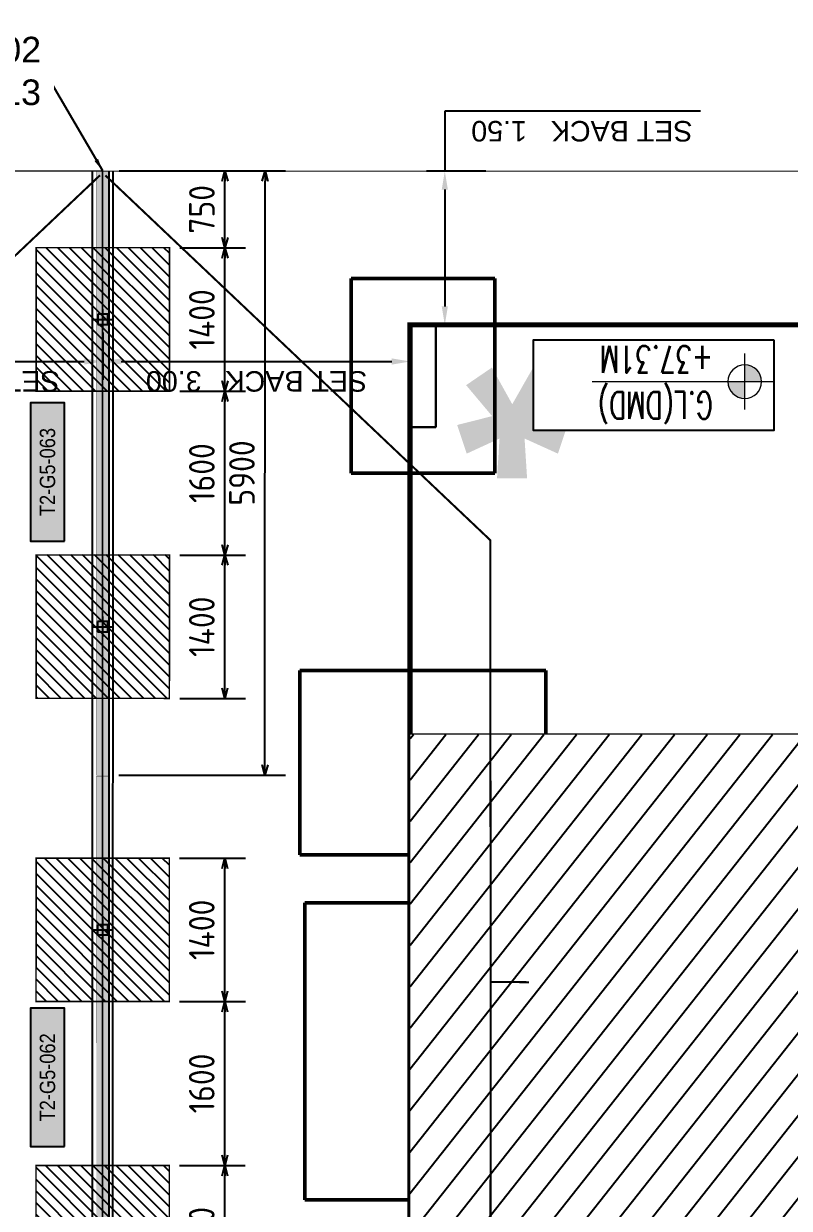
# Model space of a CAD drawing. Header units: centimetres. Extents: x -6122352 to 4157695, y -1694241 to 1947892.
# Drawn here: x 200890 to 208358, y -160911 to -149346 of the extents above; entities that cross this region are included whole.
import ezdxf
from ezdxf.enums import TextEntityAlignment as Align
from ezdxf.xclip import XClip

# ---------------------------------------------------------------- set-up
doc = ezdxf.new("R2010")
doc.units = ezdxf.units.CM
doc.header["$MEASUREMENT"] = 0
doc.header["$XCLIPFRAME"] = 2
doc.header["$PDMODE"] = 66
doc.header["$PDSIZE"] = 100
for name, pattern in [('DASHED2', [0.375, 0.25, -0.125]), ('XR-AR-END-SETTING OUT PLAN$0$23261-XR-AR-SI-GF$0$HIDDEN', [0.375, 0.25, -0.125]), ('XR-AR-END-SETTING OUT PLAN$0$23585-XR-AR-END-GROUND FLOOR$0$23261-XR-AR-SI-GF$0$HIDDEN', [0.375, 0.25, -0.125]), ('XR-AR-END-SETTING OUT PLAN$0$23585-XR-AR-END-GROUND FLOOR$0$945-4P-1-101-GROUND FLOOR PLAN$0$XR-MIDDLE-GROUND FLOOR PLAN$0$HIDDEN2', [0.1875, 0.125, -0.0625]), ('XR-AR-END-SETTING OUT PLAN$0$23585-XR-AR-END-GROUND FLOOR$0$XR-END-GROUND FLOOR PLAN$0$HIDDEN2', [0.1875, 0.125, -0.0625])]:
    doc.linetypes.add(name, pattern=pattern)
for name, color, linetype in [('00-MI-DIM', 7, 'Continuous'), ('23585-XR-AR-BOUNDARY WALLS AND SETBACKS$0$setback', 7, 'XR-AR-END-SETTING OUT PLAN$0$23261-XR-AR-SI-GF$0$HIDDEN'), ('@MI-FOOTINGS', 7, 'Continuous'), ('@MI-MEP', 7, 'Continuous'), ('@MI-REF LAYER', 7, 'Continuous'), ('@MI-TYPE-02', 6, 'Continuous'), ('B_TH_6', 7, 'Continuous'), ('PANEL-TAGS', 7, 'Continuous'), ('XR-AR-END-SETTING OUT PLAN$0$23585-XR-AR-END-GROUND FLOOR$0$A-Flor-Strs', 1, 'Continuous'), ('XREF1$0$S-LEVELS', 2, 'Continuous'), ('XREF1$0$TYPICAL NEW PROFILE', 3, 'Continuous')]:
    doc.layers.add(name, color=color, linetype=linetype)
doc.layers.add('08-Compound Wall-2', color=6, linetype='Continuous', lineweight=25, true_color=0xff00ff)
doc.layers.add('23585-XR-AR-DAMAC PLOT LIMITS$0$1-End units', color=7, linetype='Continuous', lineweight=5, true_color=0xf8991e)
for name, color, linetype, lineweight in [('@ Foundations', 4, 'DASHED2', 50), ('A-ANNO-TEXT', 3, 'Continuous', 25), ('Text Coordinate', 7, 'Continuous', 15), ('XR-AR-END-SETTING OUT PLAN$0$23585-XR-AR-END-GROUND FLOOR$0$A-DOOR-FULL', 1, 'Continuous', 9), ('XR-AR-END-SETTING OUT PLAN$0$23585-XR-AR-END-GROUND FLOOR$0$A-FLOR-OVHD', 9, 'XR-AR-END-SETTING OUT PLAN$0$23585-XR-AR-END-GROUND FLOOR$0$23261-XR-AR-SI-GF$0$HIDDEN', 15), ('XR-AR-END-SETTING OUT PLAN$0$23585-XR-AR-END-GROUND FLOOR$0$A-GLAZ-SILL', 8, 'Continuous', 5), ('XR-AR-END-SETTING OUT PLAN$0$23585-XR-AR-END-GROUND FLOOR$0$A-GLAZ-WNDO', 232, 'Continuous', 9), ('XR-AR-END-SETTING OUT PLAN$0$23585-XR-AR-END-GROUND FLOOR$0$A-WALL', 7, 'Continuous', 30), ('XR-AR-END-SETTING OUT PLAN$0$23585-XR-AR-END-GROUND FLOOR$0$S-COLS', 51, 'Continuous', 40), ('XR-AR-END-SETTING OUT PLAN$0$23585-XR-AR-END-GROUND FLOOR$0$S-COLS-PATT', 8, 'Continuous', 5), ('XREF1$0$36-TAGLVL', 23, 'Continuous', 9)]:
    doc.layers.add(name, color=color, linetype=linetype, lineweight=lineweight)
doc.styles.add('Arial', font='arialbd.ttf')
doc.styles.add('PANELTAG_STYLE', font='arial.ttf')
doc.styles.add('Schueco-BEMSTIL', font='isocpeur.ttf', dxfattribs={"width": 0.9})
doc.styles.get("Standard").update_dxf_attribs({"font": 'arial.ttf'})
doc.styles.add('TITLE', font='arial.ttf')
doc.styles.add('XREF1$0$DLT_TEXT', font='romans.shx', dxfattribs={"width": 0.7})
doc.dimstyles.new('MI- JWC-TXT-2.5 MM', dxfattribs={"dimscale": 1.5, "dimtxt": 2.5, "dimasz": 1, "dimexe": 2, "dimexo": 1, "dimgap": 1, "dimtad": 1, "dimdec": 0, "dimdsep": 46, "dimtxsty": 'Schueco-BEMSTIL', "dimblk": 'OPEN30', "dimcen": 0, "dimdle": 2, "dimclrd": 140, "dimclre": 8, "dimclrt": 40, "dimadec": 0, "dimazin": 2, "dimtfac": 1, "dimtdec": 0, "dimtix": 1, "dimtmove": 2, "dimatfit": 3, "dimldrblk": 'OPEN', "dimfxl": 2, "dimlwd": -1, "dimlwe": -1, "dimarcsym": 0})
doc.dimstyles.get("Standard").update_dxf_attribs({"dimtxt": 5, "dimasz": 0.5, "dimexe": 0.18, "dimexo": 0.0625, "dimgap": 0.09, "dimtad": 0, "dimtih": 1, "dimtoh": 1, "dimdec": 0, "dimzin": 0, "dimdsep": 46, "dimtxsty": 'Standard', "dimcen": 0.09, "dimadec": 0, "dimazin": 0, "dimtfac": 1, "dimtdec": 0, "dimtofl": 0, "dimtmove": 0, "dimatfit": 3, "dimfxl": 1, "dimtolj": 1, "dimtzin": 0, "dimarcsym": 0})

# ---------------------------------------------------------------- blocks, each defined once
blk = doc.blocks.new('23585-XR-AR-BOUNDARY WALLS AND SETBACKS')
at = {"layer": '08-Compound Wall-2'}
for points in [[(496639.169, 2768943.787), (496656.79, 2768927.64)], [(496639.034, 2768943.639), (496656.655, 2768927.493)]]:
    blk.add_lwpolyline(points, dxfattribs=at)
at = {"layer": '23585-XR-AR-BOUNDARY WALLS AND SETBACKS$0$setback', "ltscale": 40, "const_width": 0.05}
blk.add_lwpolyline([(496642.234, 2768944.911), (496656.611, 2768931.738), (496660.766, 2768936.272), (496664.82, 2768940.696), (496668.873, 2768945.12), (496672.926, 2768949.543), (496676.98, 2768953.967), (496681.033, 2768958.391), (496685.087, 2768962.815), (496689.24, 2768967.348), (496674.862, 2768980.521), (496670.709, 2768975.988), (496666.656, 2768971.565), (496662.602, 2768967.141), (496658.549, 2768962.717), (496654.496, 2768958.293), (496650.442, 2768953.87), (496646.389, 2768949.446), (496642.234, 2768944.911)], dxfattribs=at)
blk = doc.blocks.new('A$C9d9485f6')
at = {"layer": 'A-ANNO-TEXT', "rotation": 312.4881850805905}
blk.add_blockref('23585-XR-AR-BOUNDARY WALLS AND SETBACKS', (-2377088.535, -1504219.252), dxfattribs=at)
blk = doc.blocks.new('23585-XR-AR-DAMAC PLOT LIMITS')
at = {"layer": '23585-XR-AR-DAMAC PLOT LIMITS$0$1-End units', "color": 251, "true_color": 0x636466}
for points in [[(496656.797, 2768927.499), (496639.101, 2768943.713), (496645.283, 2768950.459), (496662.978, 2768934.246)], [(496650.615, 2768920.753), (496632.92, 2768936.966), (496639.101, 2768943.713), (496656.797, 2768927.499)]]:
    blk.add_lwpolyline(points, close=True, dxfattribs=at)
blk = doc.blocks.new('A$Cf093b529')
at = {"layer": 'A-ANNO-TEXT'}
blk.add_blockref('23585-XR-AR-DAMAC PLOT LIMITS', (-495391.99, -2768603.442), dxfattribs=at)
blk = doc.blocks.new('A$C62ac5cd4')
at = {"color": 1, "true_color": 0xeb0000, "const_width": 0.008}
blk.add_lwpolyline([(54.298, -24), (45.148, -24), (39.148, -24), (33.148, -24), (27.148, -24), (21.148, -24), (15.148, -24), (9.148, -24), (0.001, -24), (0, 0), (9.148, 0), (15.148, 0), (21.148, 0), (27.148, 0), (33.148, 0), (39.148, 0), (45.148, 0), (54.298, 0)], close=True, dxfattribs=at)
blk = doc.blocks.new('A$C711b571c')
at = {"color": 1, "true_color": 0xeb0000, "const_width": 0.008}
blk.add_lwpolyline([(54.302, 0), (54.303, -24), (45.15, -24), (39.15, -24), (33.15, -24), (27.15, -24), (21.15, -24), (15.15, -24), (9.15, -24), (0, -24), (0, 0), (9.15, 0), (15.15, 0), (21.15, 0), (27.15, 0), (33.15, 0), (39.15, 0), (45.15, 0)], close=True, dxfattribs=at)
blk = doc.blocks.new('*U35')
for points in [[(91, 0), (41, 0), (41, 1021), (91, 1021)], [(0, 0), (38, 0), (38, -50), (50, -50), (50, -250), (0, -250)], [(1100, 0), (1062, 0), (1062, -50), (1050, -50), (1050, -250), (1100, -250)]]:
    blk.add_lwpolyline(points, close=True)
at = {"color": 8, "linetype": 'XR-AR-END-SETTING OUT PLAN$0$23585-XR-AR-END-GROUND FLOOR$0$XR-END-GROUND FLOOR PLAN$0$HIDDEN2'}
blk.add_arc((41, 0), 1021, 0, 90, dxfattribs=at)
at = {"layer": 'XR-AR-END-SETTING OUT PLAN$0$23585-XR-AR-END-GROUND FLOOR$0$A-GLAZ-SILL', "linetype": 'XR-AR-END-SETTING OUT PLAN$0$23585-XR-AR-END-GROUND FLOOR$0$945-4P-1-101-GROUND FLOOR PLAN$0$XR-MIDDLE-GROUND FLOOR PLAN$0$HIDDEN2', "ltscale": 3}
blk.add_lwpolyline([(0, 0), (1100, 0), (1100, -250), (0, -250)], close=True, dxfattribs=at)
blk = doc.blocks.new('*U37')
for points in [[(91, 0), (41, 0), (41, 1021), (91, 1021)], [(0, 0), (38, 0), (38, -50), (50, -50), (50, -110), (0, -110)], [(1100, 0), (1062, 0), (1062, -50), (1050, -50), (1050, -110), (1100, -110)]]:
    blk.add_lwpolyline(points, close=True)
at = {"color": 8, "linetype": 'XR-AR-END-SETTING OUT PLAN$0$23585-XR-AR-END-GROUND FLOOR$0$XR-END-GROUND FLOOR PLAN$0$HIDDEN2'}
blk.add_arc((41, 0), 1021, 0, 90, dxfattribs=at)
at = {"layer": 'XR-AR-END-SETTING OUT PLAN$0$23585-XR-AR-END-GROUND FLOOR$0$A-GLAZ-SILL', "linetype": 'XR-AR-END-SETTING OUT PLAN$0$23585-XR-AR-END-GROUND FLOOR$0$945-4P-1-101-GROUND FLOOR PLAN$0$XR-MIDDLE-GROUND FLOOR PLAN$0$HIDDEN2', "ltscale": 3}
blk.add_lwpolyline([(0, 0), (1100, 0), (1100, -110), (0, -110)], close=True, dxfattribs=at)
blk = doc.blocks.new('XR-AR-END-SETTING OUT PLAN$0$23585-XR-AR-END-GROUND FLOOR$0$A$C75a8815d')
at = {"layer": 'XR-AR-END-SETTING OUT PLAN$0$23585-XR-AR-END-GROUND FLOOR$0$S-COLS', "color": 252, "lineweight": 30}
for points in [[(0, 3500), (0, 2700), (250, 2700), (250, 3500)], [(0, 0), (0, 550), (250, 550), (250, 0)], [(0, -4000), (0, -3000), (250, -3000), (250, -4000)]]:
    blk.add_lwpolyline(points, close=True, dxfattribs=at)
blk = doc.blocks.new('XR-AR-END-SETTING OUT PLAN')
at = {"layer": 'XR-AR-END-SETTING OUT PLAN$0$23585-XR-AR-END-GROUND FLOOR$0$A-FLOR-OVHD', "color": 8}
blk.add_line((3200, 10250), (3200, 9000), dxfattribs=at)
at = {"layer": 'XR-AR-END-SETTING OUT PLAN$0$23585-XR-AR-END-GROUND FLOOR$0$A-FLOR-OVHD', "color": 8, "ltscale": 5}
for p, q in [((4150, 9210), (3250, 9610)), ((3250, 9210), (4150, 9610))]:
    blk.add_line(p, q, dxfattribs=at)
blk.add_lwpolyline([(3250, 9210), (4150, 9210), (4150, 9610), (3250, 9610)], close=True, dxfattribs=at)
at = {"layer": 'XR-AR-END-SETTING OUT PLAN$0$23585-XR-AR-END-GROUND FLOOR$0$A-Flor-Strs', "color": 8}
for p, q in [((3000, 10250), (3000, 9000)), ((3300, 10250), (3300, 9000)), ((3300, 9550), (3171, 9681)), ((3000, 9550), (3300, 9550)), ((3300, 9550), (3171, 9419))]:
    blk.add_line(p, q, dxfattribs=at)
at = {"layer": 'XR-AR-END-SETTING OUT PLAN$0$23585-XR-AR-END-GROUND FLOOR$0$A-GLAZ-SILL', "color": 8}
blk.add_line((3250, 6050), (3250, 8200), dxfattribs=at)
at = {"layer": 'XR-AR-END-SETTING OUT PLAN$0$23585-XR-AR-END-GROUND FLOOR$0$A-GLAZ-WNDO', "color": 8}
for p, q in [((3000, 8200), (3000, 8150)), ((3150, 8150), (3000, 8150)), ((3150, 8200), (3150, 8150)), ((3150, 6100), (3150, 8200)), ((3000, 7448), (3000, 7498)), ((3000, 7498), (3150, 7498)), ((3150, 7448), (3000, 7448)), ((3150, 7498), (3150, 7448)), ((3000, 6747), (3000, 6797)), ((3000, 6797), (3150, 6797)), ((3150, 6747), (3000, 6747)), ((3150, 6797), (3150, 6747)), ((3000, 6050), (3000, 6100)), ((3000, 6100), (3150, 6100)), ((3000, 6050), (3250, 6050)), ((3150, 6100), (3150, 6050))]:
    blk.add_line(p, q, dxfattribs=at)
for points in [[(3250, 8200), (3000, 8200)], [(3000, 7498), (3000, 8150)], [(3050, 8150), (3050, 7498)], [(3000, 6100), (3000, 7448)], [(3050, 7448), (3050, 6797)], [(3050, 6747), (3050, 6100)]]:
    blk.add_lwpolyline(points, dxfattribs=at)
at = {"layer": 'XR-AR-END-SETTING OUT PLAN$0$23585-XR-AR-END-GROUND FLOOR$0$A-WALL', "color": 8}
for points in [[(9250, 6650), (9050, 6650), (9050, 8750), (6850, 8750), (6850, 8700), (6750, 8700), (6750, 8750), (6650, 8750), (6650, 8850), (6950, 8850), (6950, 8900), (7050, 8900), (7050, 8850), (9050, 8850), (9050, 10350), (7050, 10350), (7050, 9800), (6950, 9800), (6950, 10550), (7050, 10550), (7050, 10450), (9050, 10450), (9050, 19523), (9250, 19523)], [(4790, 8750), (3250, 8750), (3250, 8200), (3000, 8200), (3000, 9000), (4540, 9000), (4540, 9050), (4790, 9050)], [(5650, 8750), (4790, 8750), (4790, 8850), (5650, 8850)], [(3250, 5750), (3250, 5750), (3250, 6050), (3000, 6050), (3000, 5500), (3250, 5500)], [(3250, 5500), (7760, 5500), (7760, 5750), (3250, 5750)]]:
    blk.add_lwpolyline(points, close=True, dxfattribs=at)
at = {"layer": 'XR-AR-END-SETTING OUT PLAN$0$23585-XR-AR-END-GROUND FLOOR$0$A-DOOR-FULL', "color": 8, "xscale": -1, "rotation": 270}
blk.add_blockref('*U35', (4790, 9050), dxfattribs=at)
at = {"layer": 'XR-AR-END-SETTING OUT PLAN$0$23585-XR-AR-END-GROUND FLOOR$0$A-DOOR-FULL', "color": 8, "xscale": 0.9090909090912127, "yscale": 0.9090909090912127, "zscale": 0.9090909090912127, "rotation": 179.9999999999999}
blk.add_blockref('*U37', (6650, 8750), dxfattribs=at)
at = {"layer": 'XR-AR-END-SETTING OUT PLAN$0$23585-XR-AR-END-GROUND FLOOR$0$S-COLS-PATT', "color": 8}
blk.add_blockref('XR-AR-END-SETTING OUT PLAN$0$23585-XR-AR-END-GROUND FLOOR$0$A$C75a8815d', (3000, 5500), dxfattribs=at)
blk = doc.blocks.new('END UNIT')
at = {"xscale": 0.001, "yscale": 0.001, "zscale": 0.001}
blk.add_blockref('XR-AR-END-SETTING OUT PLAN', (-9.15, 0), dxfattribs=at)
blk = doc.blocks.new('TH_6')
at = {"xscale": -1}
blk.add_blockref('END UNIT', (495838.305, 2769163.997), dxfattribs=at)
at = {"insert": (495843.455, 2769166.997), "char_height": 2, "attachment_point": 2, "style": 'Arial'}
blk.add_mtext('\\pxqc;*', dxfattribs=at)
blk = doc.blocks.new('23585-XR-AR-MALDIVE-3$0$TH_6')
at = {"layer": 'B_TH_6', "xscale": 1.000019685734281, "yscale": 1.000019685734281, "zscale": 1.000019685734281}
blk.add_blockref('TH_6', (-9.76, -54.513), dxfattribs=at)
at = {"layer": '@ Foundations', "linetype": 'DASHED2', "ltscale": 25}
for points in [[(495843.181, 2769171.142), (495843.181, 2769174.042), (495845.481, 2769174.042), (495845.481, 2769171.142)], [(495845.531, 2769168.872), (495843.131, 2769168.872), (495843.131, 2769170.672), (495845.531, 2769170.672)], [(495843.631, 2769165.047), (495843.631, 2769166.947), (495845.031, 2769166.947), (495845.031, 2769165.047)]]:
    blk.add_lwpolyline(points, close=True, dxfattribs=at)
blk = doc.blocks.new('XREF1$0$LVL  ATTR')
at = {"color": 7}
blk.add_wipeout([(-0.337, 0.384), (1.897, 0.384), (1.897, -0.45), (-0.337, -0.45)], dxfattribs=at)
at = {"layer": 'XREF1$0$36-TAGLVL', "extrusion": (-4.88814e-07, 1.40652e-17, 1)}
h = blk.add_hatch(color=252, dxfattribs=at)
h.paths.add_polyline_path([(-0.065, 0.156, 0.414214), (-0.222, 0), (-0.065, 0)])
h.paths.add_polyline_path([(0.091, 0), (-0.065, 0), (-0.065, -0.156, 0.414214)])
for p, q in [((-0.065, -0.26), (-0.065, 0.26)), ((1.351, 0, 0), (-0.325, 0, 0))]:
    blk.add_line(p, q, dxfattribs=at)
blk.add_circle((-0.065, 0, 0), 0.156, dxfattribs=at)
at = {"layer": 'XREF1$0$S-LEVELS', "color": 1}
blk.add_lwpolyline([(-0.337, 0.384), (1.897, 0.384), (1.897, -0.45), (-0.337, -0.45)], close=True, dxfattribs=at)
at = {"layer": 'XREF1$0$TYPICAL NEW PROFILE', "color": 3, "style": 'XREF1$0$DLT_TEXT', "width": 0.7}
for tag, p in [('+0.00M', (0.241, 0.067, 0)), ('S.S.L', (0.241, -0.345, 0))]:
    blk.add_attdef(tag, p, '', height=0.25, dxfattribs=at)
blk = doc.blocks.new('*D482')
at = {"color": 0, "lineweight": -2, "transparency": 16777216}
for p, q in [((494370.486, 2767861.931), (494370.917, 2767861.931)), ((494370.737, 2767860.61), (494370.737, 2767861.751)), ((494370.336, 2767860.43), (494370.917, 2767860.43)), ((494370.737, 2767859.845), (494370.737, 2767860.43)), ((494368.244, 2767859.845), (494370.737, 2767859.845))]:
    blk.add_line(p, q, dxfattribs=at)
at = {"color": 0, "transparency": 16777216}
for points in [[(494370.707, 2767861.751), (494370.767, 2767861.751), (494370.737, 2767861.931)], [(494370.707, 2767860.61), (494370.767, 2767860.61), (494370.737, 2767860.43)]]:
    blk.add_solid(points, dxfattribs=at)
at = {"layer": 'Defpoints', "color": 0, "transparency": 16777216}
for p in [(494370.423, 2767861.931), (494370.737, 2767861.931), (494370.273, 2767860.43)]:
    blk.add_point(p, dxfattribs=at)
at = {"color": 0, "transparency": 16777216, "insert": (494369.4, 2767860.039), "char_height": 0.2, "attachment_point": 5}
blk.add_mtext('\\A1;SET BACK   1.50', dxfattribs=at)
blk = doc.blocks.new('*D481')
at = {"color": 0, "lineweight": -2, "transparency": 16777216}
for p, q in [((494371.074, 2767862.138), (494371.074, 2767862.469)), ((494374.072, 2767862.138), (494374.072, 2767862.469)), ((494373.892, 2767862.289), (494371.254, 2767862.289))]:
    blk.add_line(p, q, dxfattribs=at)
at = {"color": 0, "transparency": 16777216}
for points in [[(494371.254, 2767862.319), (494371.254, 2767862.259), (494371.074, 2767862.289)], [(494373.892, 2767862.319), (494373.892, 2767862.259), (494374.072, 2767862.289)]]:
    blk.add_solid(points, dxfattribs=at)
at = {"layer": 'Defpoints', "color": 0, "transparency": 16777216}
for p in [(494371.074, 2767862.289), (494371.074, 2767862.076), (494374.072, 2767862.076)]:
    blk.add_point(p, dxfattribs=at)
at = {"color": 0, "transparency": 16777216, "insert": (494372.573, 2767862.482), "char_height": 0.2, "attachment_point": 5}
blk.add_mtext('\\A1;SET BACK   3.00', dxfattribs=at)
blk = doc.blocks.new('*D492')
at = {"color": 0, "lineweight": -2, "transparency": 16777216}
for p, q in [((494319.774, 2767862.006), (494319.774, 2767862.469)), ((494322.774, 2767861.993), (494322.774, 2767862.469)), ((494322.594, 2767862.289), (494319.954, 2767862.289))]:
    blk.add_line(p, q, dxfattribs=at)
at = {"color": 0, "transparency": 16777216}
for points in [[(494319.954, 2767862.319), (494319.954, 2767862.259), (494319.774, 2767862.289)], [(494322.594, 2767862.319), (494322.594, 2767862.259), (494322.774, 2767862.289)]]:
    blk.add_solid(points, dxfattribs=at)
at = {"layer": 'Defpoints', "color": 0, "transparency": 16777216}
for p in [(494319.774, 2767862.289), (494319.774, 2767861.944), (494322.774, 2767861.931)]:
    blk.add_point(p, dxfattribs=at)
at = {"color": 0, "transparency": 16777216, "insert": (494321.274, 2767862.482), "char_height": 0.2, "attachment_point": 5}
blk.add_mtext('\\A1;SET BACK   3.00', dxfattribs=at)
blk = doc.blocks.new('_Open30')
at = {"color": 0, "linetype": 'ByBlock', "lineweight": -2}
for p, q in [((-1, 0.27), (0, 0)), ((0, 0), (-1, -0.27)), ((0, 0), (-1, 0))]:
    blk.add_line(p, q, dxfattribs=at)
blk = doc.blocks.new('*D760')
at = {"layer": '00-MI-DIM', "color": 8, "transparency": 16777216}
for p, q in [((42101, -160), (42101, -1784)), ((48001, -160), (48001, -1784))]:
    blk.add_line(p, q, dxfattribs=at)
at = {"layer": '00-MI-DIM', "color": 140, "transparency": 16777216}
blk.add_line((42201, -1584), (47901, -1584), dxfattribs=at)
at = {"layer": 'Defpoints', "color": 0, "transparency": 16777216}
for p in [(42101, -60), (48001, -60), (48001, -1584)]:
    blk.add_point(p, dxfattribs=at)
at = {"layer": '00-MI-DIM', "color": 140, "transparency": 16777216, "xscale": 100, "yscale": 100, "zscale": 100, "rotation": 179.9999999999999}
blk.add_blockref('_Open30', (42101, -1584), dxfattribs=at)
at = {"layer": '00-MI-DIM', "color": 140, "transparency": 16777216, "xscale": 100, "yscale": 100, "zscale": 100}
blk.add_blockref('_Open30', (48001, -1584), dxfattribs=at)
at = {"layer": '00-MI-DIM', "color": 40, "transparency": 16777216, "insert": (45051, -1359), "char_height": 250, "attachment_point": 5, "style": 'Schueco-BEMSTIL'}
blk.add_mtext('5900', dxfattribs=at)
blk = doc.blocks.new('_Open')
at = {"color": 0, "linetype": 'ByBlock', "lineweight": -2}
for p, q in [((-1, 0.2), (0, 0)), ((-1, -0.2), (0, 0)), ((0, 0), (-1, 0))]:
    blk.add_line(p, q, dxfattribs=at)
blk = doc.blocks.new('T2-FOOTING PLAN')
at = {"layer": '@MI-FOOTINGS', "transparency": 33554679}
h = blk.add_hatch(dxfattribs=at)
h.set_pattern_fill('ANSI31', color=8, scale=650)
h.paths.add_polyline_path([(-700, 650), (700, 650), (700, -650), (-700, -650)])
at = {"layer": '@MI-FOOTINGS', "color": 160, "true_color": 0x3340f0, "const_width": 15}
blk.add_lwpolyline([(-700, 650), (700, 650), (700, -650), (-700, -650)], close=True, dxfattribs=at)
at = {"layer": '@MI-FOOTINGS', "color": 30}
blk.add_point((0, 0), dxfattribs=at)
blk = doc.blocks.new('*D770')
at = {"layer": '00-MI-DIM', "color": 8, "transparency": 16777216}
for p, q in [((36891, -752), (36891, -1393)), ((38291, -752), (38291, -1393))]:
    blk.add_line(p, q, dxfattribs=at)
at = {"layer": '00-MI-DIM', "color": 140, "transparency": 16777216}
blk.add_line((36991, -1193), (38191, -1193), dxfattribs=at)
at = {"layer": 'Defpoints', "color": 0, "transparency": 16777216}
for p in [(36891, -652), (38291, -652), (38291, -1193)]:
    blk.add_point(p, dxfattribs=at)
at = {"layer": '00-MI-DIM', "color": 140, "transparency": 16777216, "xscale": 100, "yscale": 100, "zscale": 100, "rotation": 179.9999999999999}
blk.add_blockref('_Open30', (36891, -1193), dxfattribs=at)
at = {"layer": '00-MI-DIM', "color": 140, "transparency": 16777216, "xscale": 100, "yscale": 100, "zscale": 100}
blk.add_blockref('_Open30', (38291, -1193), dxfattribs=at)
at = {"layer": '00-MI-DIM', "color": 40, "transparency": 16777216, "insert": (37591, -968), "char_height": 250, "attachment_point": 5, "style": 'Schueco-BEMSTIL'}
blk.add_mtext('1400', dxfattribs=at)
blk = doc.blocks.new('*D771')
at = {"layer": '00-MI-DIM', "color": 8, "transparency": 16777216}
for p, q in [((38291, -752), (38291, -1393)), ((39891, -752), (39891, -1393))]:
    blk.add_line(p, q, dxfattribs=at)
at = {"layer": '00-MI-DIM', "color": 140, "transparency": 16777216}
blk.add_line((38391, -1193), (39791, -1193), dxfattribs=at)
at = {"layer": 'Defpoints', "color": 0, "transparency": 16777216}
for p in [(38291, -652), (39891, -652), (39891, -1193)]:
    blk.add_point(p, dxfattribs=at)
at = {"layer": '00-MI-DIM', "color": 140, "transparency": 16777216, "xscale": 100, "yscale": 100, "zscale": 100, "rotation": 179.9999999999999}
blk.add_blockref('_Open30', (38291, -1193), dxfattribs=at)
at = {"layer": '00-MI-DIM', "color": 140, "transparency": 16777216, "xscale": 100, "yscale": 100, "zscale": 100}
blk.add_blockref('_Open30', (39891, -1193), dxfattribs=at)
at = {"layer": '00-MI-DIM', "color": 40, "transparency": 16777216, "insert": (39091, -968), "char_height": 250, "attachment_point": 5, "style": 'Schueco-BEMSTIL'}
blk.add_mtext('1600', dxfattribs=at)
blk = doc.blocks.new('*D772')
at = {"layer": '00-MI-DIM', "color": 8, "transparency": 16777216}
for p, q in [((39891, -752), (39891, -1393)), ((41291, -752), (41291, -1393))]:
    blk.add_line(p, q, dxfattribs=at)
at = {"layer": '00-MI-DIM', "color": 140, "transparency": 16777216}
blk.add_line((39991, -1193), (41191, -1193), dxfattribs=at)
at = {"layer": 'Defpoints', "color": 0, "transparency": 16777216}
for p in [(39891, -652), (41291, -652), (41291, -1193)]:
    blk.add_point(p, dxfattribs=at)
at = {"layer": '00-MI-DIM', "color": 140, "transparency": 16777216, "xscale": 100, "yscale": 100, "zscale": 100, "rotation": 179.9999999999999}
blk.add_blockref('_Open30', (39891, -1193), dxfattribs=at)
at = {"layer": '00-MI-DIM', "color": 140, "transparency": 16777216, "xscale": 100, "yscale": 100, "zscale": 100}
blk.add_blockref('_Open30', (41291, -1193), dxfattribs=at)
at = {"layer": '00-MI-DIM', "color": 40, "transparency": 16777216, "insert": (40591, -968), "char_height": 250, "attachment_point": 5, "style": 'Schueco-BEMSTIL'}
blk.add_mtext('1400', dxfattribs=at)
blk = doc.blocks.new('*D773')
at = {"layer": '00-MI-DIM', "color": 8, "transparency": 16777216}
for p, q in [((42850, -752), (42850, -1393)), ((44250, -752), (44250, -1393))]:
    blk.add_line(p, q, dxfattribs=at)
at = {"layer": '00-MI-DIM', "color": 140, "transparency": 16777216}
blk.add_line((42950, -1193), (44150, -1193), dxfattribs=at)
at = {"layer": 'Defpoints', "color": 0, "transparency": 16777216}
for p in [(42850, -652), (44250, -652), (44250, -1193)]:
    blk.add_point(p, dxfattribs=at)
at = {"layer": '00-MI-DIM', "color": 140, "transparency": 16777216, "xscale": 100, "yscale": 100, "zscale": 100, "rotation": 179.9999999999999}
blk.add_blockref('_Open30', (42850, -1193), dxfattribs=at)
at = {"layer": '00-MI-DIM', "color": 140, "transparency": 16777216, "xscale": 100, "yscale": 100, "zscale": 100}
blk.add_blockref('_Open30', (44250, -1193), dxfattribs=at)
at = {"layer": '00-MI-DIM', "color": 40, "transparency": 16777216, "insert": (43550, -968), "char_height": 250, "attachment_point": 5, "style": 'Schueco-BEMSTIL'}
blk.add_mtext('1400', dxfattribs=at)
blk = doc.blocks.new('*D774')
at = {"layer": '00-MI-DIM', "color": 8, "transparency": 16777216}
for p, q in [((44250, -752), (44250, -1393)), ((45850, -752), (45850, -1393))]:
    blk.add_line(p, q, dxfattribs=at)
at = {"layer": '00-MI-DIM', "color": 140, "transparency": 16777216}
blk.add_line((44350, -1193), (45750, -1193), dxfattribs=at)
at = {"layer": 'Defpoints', "color": 0, "transparency": 16777216}
for p in [(44250, -652), (45850, -652), (45850, -1193)]:
    blk.add_point(p, dxfattribs=at)
at = {"layer": '00-MI-DIM', "color": 140, "transparency": 16777216, "xscale": 100, "yscale": 100, "zscale": 100, "rotation": 179.9999999999999}
blk.add_blockref('_Open30', (44250, -1193), dxfattribs=at)
at = {"layer": '00-MI-DIM', "color": 140, "transparency": 16777216, "xscale": 100, "yscale": 100, "zscale": 100}
blk.add_blockref('_Open30', (45850, -1193), dxfattribs=at)
at = {"layer": '00-MI-DIM', "color": 40, "transparency": 16777216, "insert": (45050, -968), "char_height": 250, "attachment_point": 5, "style": 'Schueco-BEMSTIL'}
blk.add_mtext('1600', dxfattribs=at)
blk = doc.blocks.new('*D775')
at = {"layer": '00-MI-DIM', "color": 8, "transparency": 16777216}
for p, q in [((45850, -752), (45850, -1393)), ((47250, -752), (47250, -1393))]:
    blk.add_line(p, q, dxfattribs=at)
at = {"layer": '00-MI-DIM', "color": 140, "transparency": 16777216}
blk.add_line((45950, -1193), (47150, -1193), dxfattribs=at)
at = {"layer": 'Defpoints', "color": 0, "transparency": 16777216}
for p in [(45850, -652), (47250, -652), (47250, -1193)]:
    blk.add_point(p, dxfattribs=at)
at = {"layer": '00-MI-DIM', "color": 140, "transparency": 16777216, "xscale": 100, "yscale": 100, "zscale": 100, "rotation": 179.9999999999999}
blk.add_blockref('_Open30', (45850, -1193), dxfattribs=at)
at = {"layer": '00-MI-DIM', "color": 140, "transparency": 16777216, "xscale": 100, "yscale": 100, "zscale": 100}
blk.add_blockref('_Open30', (47250, -1193), dxfattribs=at)
at = {"layer": '00-MI-DIM', "color": 40, "transparency": 16777216, "insert": (46550, -968), "char_height": 250, "attachment_point": 5, "style": 'Schueco-BEMSTIL'}
blk.add_mtext('1400', dxfattribs=at)
blk = doc.blocks.new('*D776')
at = {"layer": '00-MI-DIM', "color": 8, "transparency": 16777216}
for p, q in [((48000, -160), (48000, -1393)), ((47250, -752), (47250, -1393))]:
    blk.add_line(p, q, dxfattribs=at)
at = {"layer": '00-MI-DIM', "color": 140, "transparency": 16777216}
blk.add_line((47350, -1193), (47900, -1193), dxfattribs=at)
at = {"layer": 'Defpoints', "color": 0, "transparency": 16777216}
for p in [(48000, -60), (47250, -652), (48000, -1193)]:
    blk.add_point(p, dxfattribs=at)
at = {"layer": '00-MI-DIM', "color": 140, "transparency": 16777216, "xscale": 100, "yscale": 100, "zscale": 100, "rotation": 179.9999999999999}
blk.add_blockref('_Open30', (47250, -1193), dxfattribs=at)
at = {"layer": '00-MI-DIM', "color": 140, "transparency": 16777216, "xscale": 100, "yscale": 100, "zscale": 100}
blk.add_blockref('_Open30', (48000, -1193), dxfattribs=at)
at = {"layer": '00-MI-DIM', "color": 40, "transparency": 16777216, "insert": (47625, -968), "char_height": 250, "attachment_point": 5, "style": 'Schueco-BEMSTIL'}
blk.add_mtext('750', dxfattribs=at)
blk = doc.blocks.new('PANELTAG')
at = {"layer": 'PANEL-TAGS', "color": 1}
blk.add_lwpolyline([(-13.5, -3.3), (13.5, -3.3), (13.5, 3.3), (-13.5, 3.3)], close=True, dxfattribs=at)
at = {"layer": 'PANEL-TAGS', "color": 40, "true_color": 0xffd700}
blk.add_solid([(-13.5, -3.3), (13.5, -3.3), (-13.5, 3.3), (13.5, 3.3)], dxfattribs=at)
at = {"layer": 'PANEL-TAGS', "color": 5, "style": 'PANELTAG_STYLE', "width": 0.85}
blk.add_attdef('TAGNO', text='', height=3, dxfattribs=at).set_placement((0, 0), align=Align.MIDDLE)
blk = doc.blocks.new('A$Cc095a7f5')
at = {"color": 1, "true_color": 0xeb0000, "const_width": 0.008}
blk.add_lwpolyline([(54.298, -24), (45.148, -24), (39.148, -24), (33.148, -24), (27.148, -24), (21.148, -24), (15.148, -24), (9.148, -24), (0.001, -24), (0, 0), (9.148, 0), (15.148, 0), (21.148, 0), (27.148, 0), (33.148, 0), (39.148, 0), (45.148, 0), (54.298, 0)], close=True, dxfattribs=at)
dim = blk.add_linear_dim(base=(51.298, -22.14), p1=(54.295, -22.353), p2=(51.298, -22.353), text='SET BACK   <>', dimstyle='Standard', override={"dimtxt": 0.2, "dimtad": 1, "dimtih": 0, "dimdec": 2})
dim.commit()
dim.dimension.update_dxf_attribs({"geometry": '*D481', "text_midpoint": (52.797, -21.946), "insert": (-494319.776, -2767884.429)})
dim = blk.add_linear_dim(base=(50.96, -22.497), p1=(50.497, -23.999), p2=(50.647, -22.497), angle=90, text='SET BACK   <>', dimstyle='Standard', override={"dimtxt": 0.2, "dimtad": 1, "dimtih": 0, "dimdec": 2, "dimtmove": 1})
dim.commit()
dim.dimension.update_dxf_attribs({"geometry": '*D482', "text_midpoint": (50.96, -24.583), "dimtype": 128, "insert": (-494319.776, -2767884.429)})
blk = doc.blocks.new('A$C041ab15c')
at = {"color": 1, "true_color": 0xeb0000, "const_width": 0.008}
blk.add_lwpolyline([(54.302, 0), (54.303, -24), (45.15, -24), (39.15, -24), (33.15, -24), (27.15, -24), (21.15, -24), (15.15, -24), (9.15, -24), (0, -24), (0, 0), (9.15, 0), (15.15, 0), (21.15, 0), (27.15, 0), (33.15, 0), (39.15, 0), (45.15, 0)], close=True, dxfattribs=at)
dim = blk.add_linear_dim(base=(0, -22.14), p1=(3, -22.498), p2=(0, -22.485), text='SET BACK   <>', dimstyle='Standard', override={"dimtxt": 0.2, "dimtad": 1, "dimtih": 0, "dimdec": 2})
dim.commit()
dim.dimension.update_dxf_attribs({"geometry": '*D492', "text_midpoint": (1.5, -21.946), "insert": (-494319.775, -2767884.429)})
blk = doc.blocks.new('A$Cf744b3d2')
at = {"layer": '@MI-TYPE-02'}
h = blk.add_hatch(color=256, dxfattribs=at)
h.dxf.hatch_style = 1
h.paths.add_polyline_path([(5901.4, 63.2), (-0.4, 60), (-0.5, -60), (5901.4, -56.8)])
h.paths.add_polyline_path([(11911.4, 62.2), (5911.4, 63.2), (5911.4, -56.8), (11911.4, -57.8)])
h.paths.add_polyline_path([(17921.4, 61.1), (11921.4, 62.2), (11921.4, -57.8), (17921.4, -58.9)])
h.paths.add_polyline_path([(23931.4, 60), (17931.4, 61.1), (17931.4, -58.9), (23931.4, -60)])
h.paths.add_polyline_path([(24070.9, 60), (30070.9, 60), (30070.9, -60), (24070.9, -60)])
h.paths.add_polyline_path([(30080.9, 60), (36080.9, 60), (36080.9, -60), (30080.9, -60)])
h.paths.add_polyline_path([(36090.9, 60), (42090.9, 60), (42090.9, -60), (36090.9, -60)])
h.paths.add_polyline_path([(42100.9, 60), (48000, 59.7), (48000, -60.3), (42100.9, -60)])
at = {"layer": '@MI-TYPE-02', "const_width": 2.5}
for points in [[(36090.9, 60), (42090.9, 60), (42090.9, -60), (36090.9, -60)], [(42100.9, 60), (48000, 59.7), (48000, -60.3), (42100.9, -60)]]:
    blk.add_lwpolyline(points, close=True, dxfattribs=at)
at = {"layer": '@MI-FOOTINGS'}
for p in [(37590.9, -1.6), (40590.9, -1.6), (43550.4, -1.7), (46550.4, -1.7)]:
    blk.add_blockref('T2-FOOTING PLAN', p, dxfattribs=at)
at = {"layer": '00-MI-DIM'}
dim = blk.add_linear_dim(base=(48001, -1583.6), p1=(42100.9, -60), p2=(48001, -60.3), dimstyle='MI- JWC-TXT-2.5 MM', dxfattribs=at)
dim.commit()
dim.dimension.update_dxf_attribs({"geometry": '*D760', "text_midpoint": (45050.9, -1583.6), "dimtype": 160})
for base, p1, p2, picture, middle in [((48000, -1193.4), (47250.4, -651.7), (48000, -60.3), '*D776', (47625.2, -968.4)), ((38290.9, -1193.4), (36890.9, -651.6), (38290.9, -651.6), '*D770', (37590.9, -968.4)), ((39890.9, -1193.4), (38290.9, -651.6), (39890.9, -651.6), '*D771', (39090.9, -968.4)), ((41290.9, -1193.4), (39890.9, -651.6), (41290.9, -651.6), '*D772', (40590.9, -968.4)), ((44250.4, -1193.4), (42850.4, -651.7), (44250.4, -651.7), '*D773', (43550.4, -968.4)), ((45850.4, -1193.4), (44250.4, -651.7), (45850.4, -651.7), '*D774', (45050.4, -968.4)), ((47250.4, -1193.4), (45850.4, -651.7), (47250.4, -651.7), '*D775', (46550.4, -968.4))]:
    dim = blk.add_linear_dim(base=base, p1=p1, p2=p2, dimstyle='MI- JWC-TXT-2.5 MM', dxfattribs=at)
    dim.commit()
    dim.dimension.update_dxf_attribs({"geometry": picture, "text_midpoint": middle})

msp = doc.modelspace()

# ---------------------------------------------------------------- linework, layer by layer
at = {"layer": '@MI-REF LAYER', "color": 1, "const_width": 20}
msp.add_lwpolyline([(201634.19394, -150826.07398), (197879.39986, -154386.32979), (197873.22759, -158699.93036), (197500.21099, -158702.48843), (197873.22759, -158699.93036), (197879.42256, -170860.8503), (201629.09274, -174685.31255)], dxfattribs=at)

# ---------------------------------------------------------------- block references
at = {"layer": '@MI-MEP', "color": 10, "xscale": 1000, "yscale": 1000, "zscale": 1000}
for name, p, rotation in [('A$C711b571c', (201656.25006, -174783.93907), 179.9905626783327), ('A$C62ac5cd4', (255953.13466, -174793.54731), 179.9901620519291)]:
    msp.add_blockref(name, p, dxfattribs=dict(at, rotation=rotation))
at = {"layer": '@MI-REF LAYER', "xscale": 1000, "yscale": 1000, "zscale": 1000}
msp.add_blockref('A$C9d9485f6', (-23958.95046, 48155.57226), dxfattribs=at)
at = {"layer": '@MI-REF LAYER', "xscale": 1000, "yscale": 1000, "zscale": 1000, "rotation": 312.4882903633292}
msp.add_blockref('A$Cf093b529', (-891608.73293, 539022.72011), dxfattribs=at)
at = {"layer": 'PANEL-TAGS'}
ref = msp.add_blockref('PANELTAG', (201122.10178, -153723.48439), dxfattribs=dict(at, xscale=50, yscale=50, zscale=50, rotation=90))
ref.add_attrib('TAGNO', 'T2-G5-063', dxfattribs={"color": 5, "height": 150, "rotation": 90, "style": 'PANELTAG_STYLE', "width": 0.85}).set_placement((201122.10178, -153723.48439), align=Align.MIDDLE_CENTER)
ref = msp.add_blockref('PANELTAG', (201122.10178, -159633.04304), dxfattribs=dict(at, xscale=50, yscale=50, zscale=50, rotation=90))
ref.add_attrib('TAGNO', 'T2-G5-062', dxfattribs={"color": 5, "height": 150, "rotation": 90, "style": 'PANELTAG_STYLE', "width": 0.85}).set_placement((201122.10178, -159633.04304), align=Align.MIDDLE_CENTER)

# ---------------------------------------------------------------- next in the draw order: block references
at = {"layer": '@MI-REF LAYER'}
ref = msp.add_blockref('23585-XR-AR-MALDIVE-3$0$TH_6', (496524586.15946, 2768928032.72183), dxfattribs=dict(at, xscale=1000, yscale=1000, zscale=1000, rotation=179.9901620622459))
XClip(ref).set_block_clipping_path([(495847.3952198066, 2769187.9355630581), (495838.3190916902, 2769187.8967248513), (495832.3190833228, 2769187.8967248574), (495826.3192199203, 2769187.8968596635), (495820.3192130812, 2769187.8968501091), (495814.3192041675, 2769187.8968599862), (495808.3191952454, 2769187.8968599923), (495802.3191863215, 2769187.896859997), (495793.3573151571, 2769187.9368566284), (495793.3597128564, 2769163.9969128855), (495847.394775833, 2769163.9944282351)])

# ---------------------------------------------------------------- next in the draw order: block references
at = {"layer": '@MI-REF LAYER', "color": 10, "xscale": 1000, "yscale": 1000, "zscale": 1000, "rotation": 179.9893265042863}
msp.add_blockref('A$C041ab15c', (201656.16472, -174783.93905), dxfattribs=at)
at = {"layer": '@MI-REF LAYER', "color": 7}
ref = msp.add_blockref('XREF1$0$LVL  ATTR', (207855.6597, -152840.65838, 0.15112), dxfattribs=dict(at, xscale=-1051.480567989675, yscale=1051.480567989676, zscale=1051.480567989675, rotation=359.9901630524215))
ref.add_attrib('S.S.L', 'G.L(DMD)', (207612.59617, -152940.78828), dxfattribs={"layer": 'XREF1$0$TYPICAL NEW PROFILE', "color": 3, "height": 262.870142, "rotation": 179.990166346, "style": 'XREF1$0$DLT_TEXT', "width": 0.7})
ref.add_attrib('+0.00M', '+37.31M', (207614.89882, -152491.45368), dxfattribs={"layer": 'XREF1$0$TYPICAL NEW PROFILE', "color": 3, "height": 262.870142, "rotation": 179.990166346, "style": 'XREF1$0$DLT_TEXT', "width": 0.7})

# ---------------------------------------------------------------- next in the draw order: leaders
at = {"layer": 'Text Coordinate', "color": 10, "annotation_type": 0, "has_hookline": 1, "hookline_direction": 1, "horizontal_direction": (0.67544, -0.737415, 0)}
msp.add_leader([(201660.71325, -150783.92015), (201099.51638, -149818.55504)], dimstyle='Standard', override={"dimasz": 125}, dxfattribs=at)

# ---------------------------------------------------------------- next in the draw order: wipeouts: each hides what was drawn before it
at = {"color": 10}
msp.add_wipeout([(204658.88339, -156284.44356), (204656.38786, -170557.99649), (210904.91618, -170559.08556), (210906.42862, -170258.43256), (246707.38373, -170264.54232), (246707.2836, -170565.21681), (252957.57214, -170566.11958), (252959.63251, -156292.73705), (204658.88958, -156284.44356)], dxfattribs=at).dxf.layer = '@MI-REF LAYER'

# ---------------------------------------------------------------- next in the draw order: hatches: boundary and pattern name
at = {"layer": '@MI-REF LAYER', "transparency": 33554508}
h = msp.add_hatch(dxfattribs=at)
h.set_pattern_fill('ANSI31', color=256, scale=2000, angle=186.72236)
h.paths.add_polyline_path([(204658.88863, -156284.44356), (204656.38786, -170557.99649), (210906.51157, -170557.62426), (210906.42863, -170258.44587), (246707.63459, -170264.59312), (246707.58297, -170565.21691), (252957.57212, -170566.29004), (252959.63375, -156292.73705)])

# ---------------------------------------------------------------- next in the draw order: linework, layer by layer
at = {"layer": '@MI-REF LAYER', "color": 1, "const_width": 20}
msp.add_lwpolyline([(201686.85578, -150827.04126), (205440.78932, -154387.62812), (205445.48026, -158701.23055), (205818.49596, -158703.91672), (205445.48026, -158701.23055), (205435.10913, -170862.14764), (201681.00158, -174684.34777)], dxfattribs=at)
at = {"layer": '@MI-REF LAYER', "const_width": 5}
msp.add_lwpolyline([(204658.88863, -156284.44356), (204656.38786, -170557.99649), (210906.51157, -170557.62426), (210906.42863, -170258.44587), (246707.63459, -170264.59312), (246707.58297, -170565.21691), (252957.57212, -170566.29004), (252959.63375, -156292.73705)], close=True, dxfattribs=at)

# ---------------------------------------------------------------- next in the draw order: block references
at = {"layer": '@MI-REF LAYER', "color": 10, "xscale": 1000, "yscale": 1000, "zscale": 1000, "rotation": 179.9893265042863}
msp.add_blockref('A$Cc095a7f5', (255954.39779, -174793.54754), dxfattribs=at)

# ---------------------------------------------------------------- next in the draw order: texts
at = {"layer": 'Text Coordinate', "color": 7, "insert": (201059.57334, -149809.18971), "char_height": 250, "attachment_point": 6, "rotation": 359.932105566, "style": 'TITLE', "bg_fill": 3, "box_fill_scale": 1.5, "bg_fill_color": 256, "bg_fill_true_color": 13158600, "bg_fill_transparency": 0}
msp.add_mtext('E 496639.102\\PN 2768943.713', dxfattribs=at)

# ---------------------------------------------------------------- next in the draw order: block references
at = {"layer": '@MI-TYPE-02', "rotation": 89.98973417812736}
msp.add_blockref('A$Cf744b3d2', (201651.98399, -198783.39922), dxfattribs=at)

doc.saveas('drawing.dxf')
